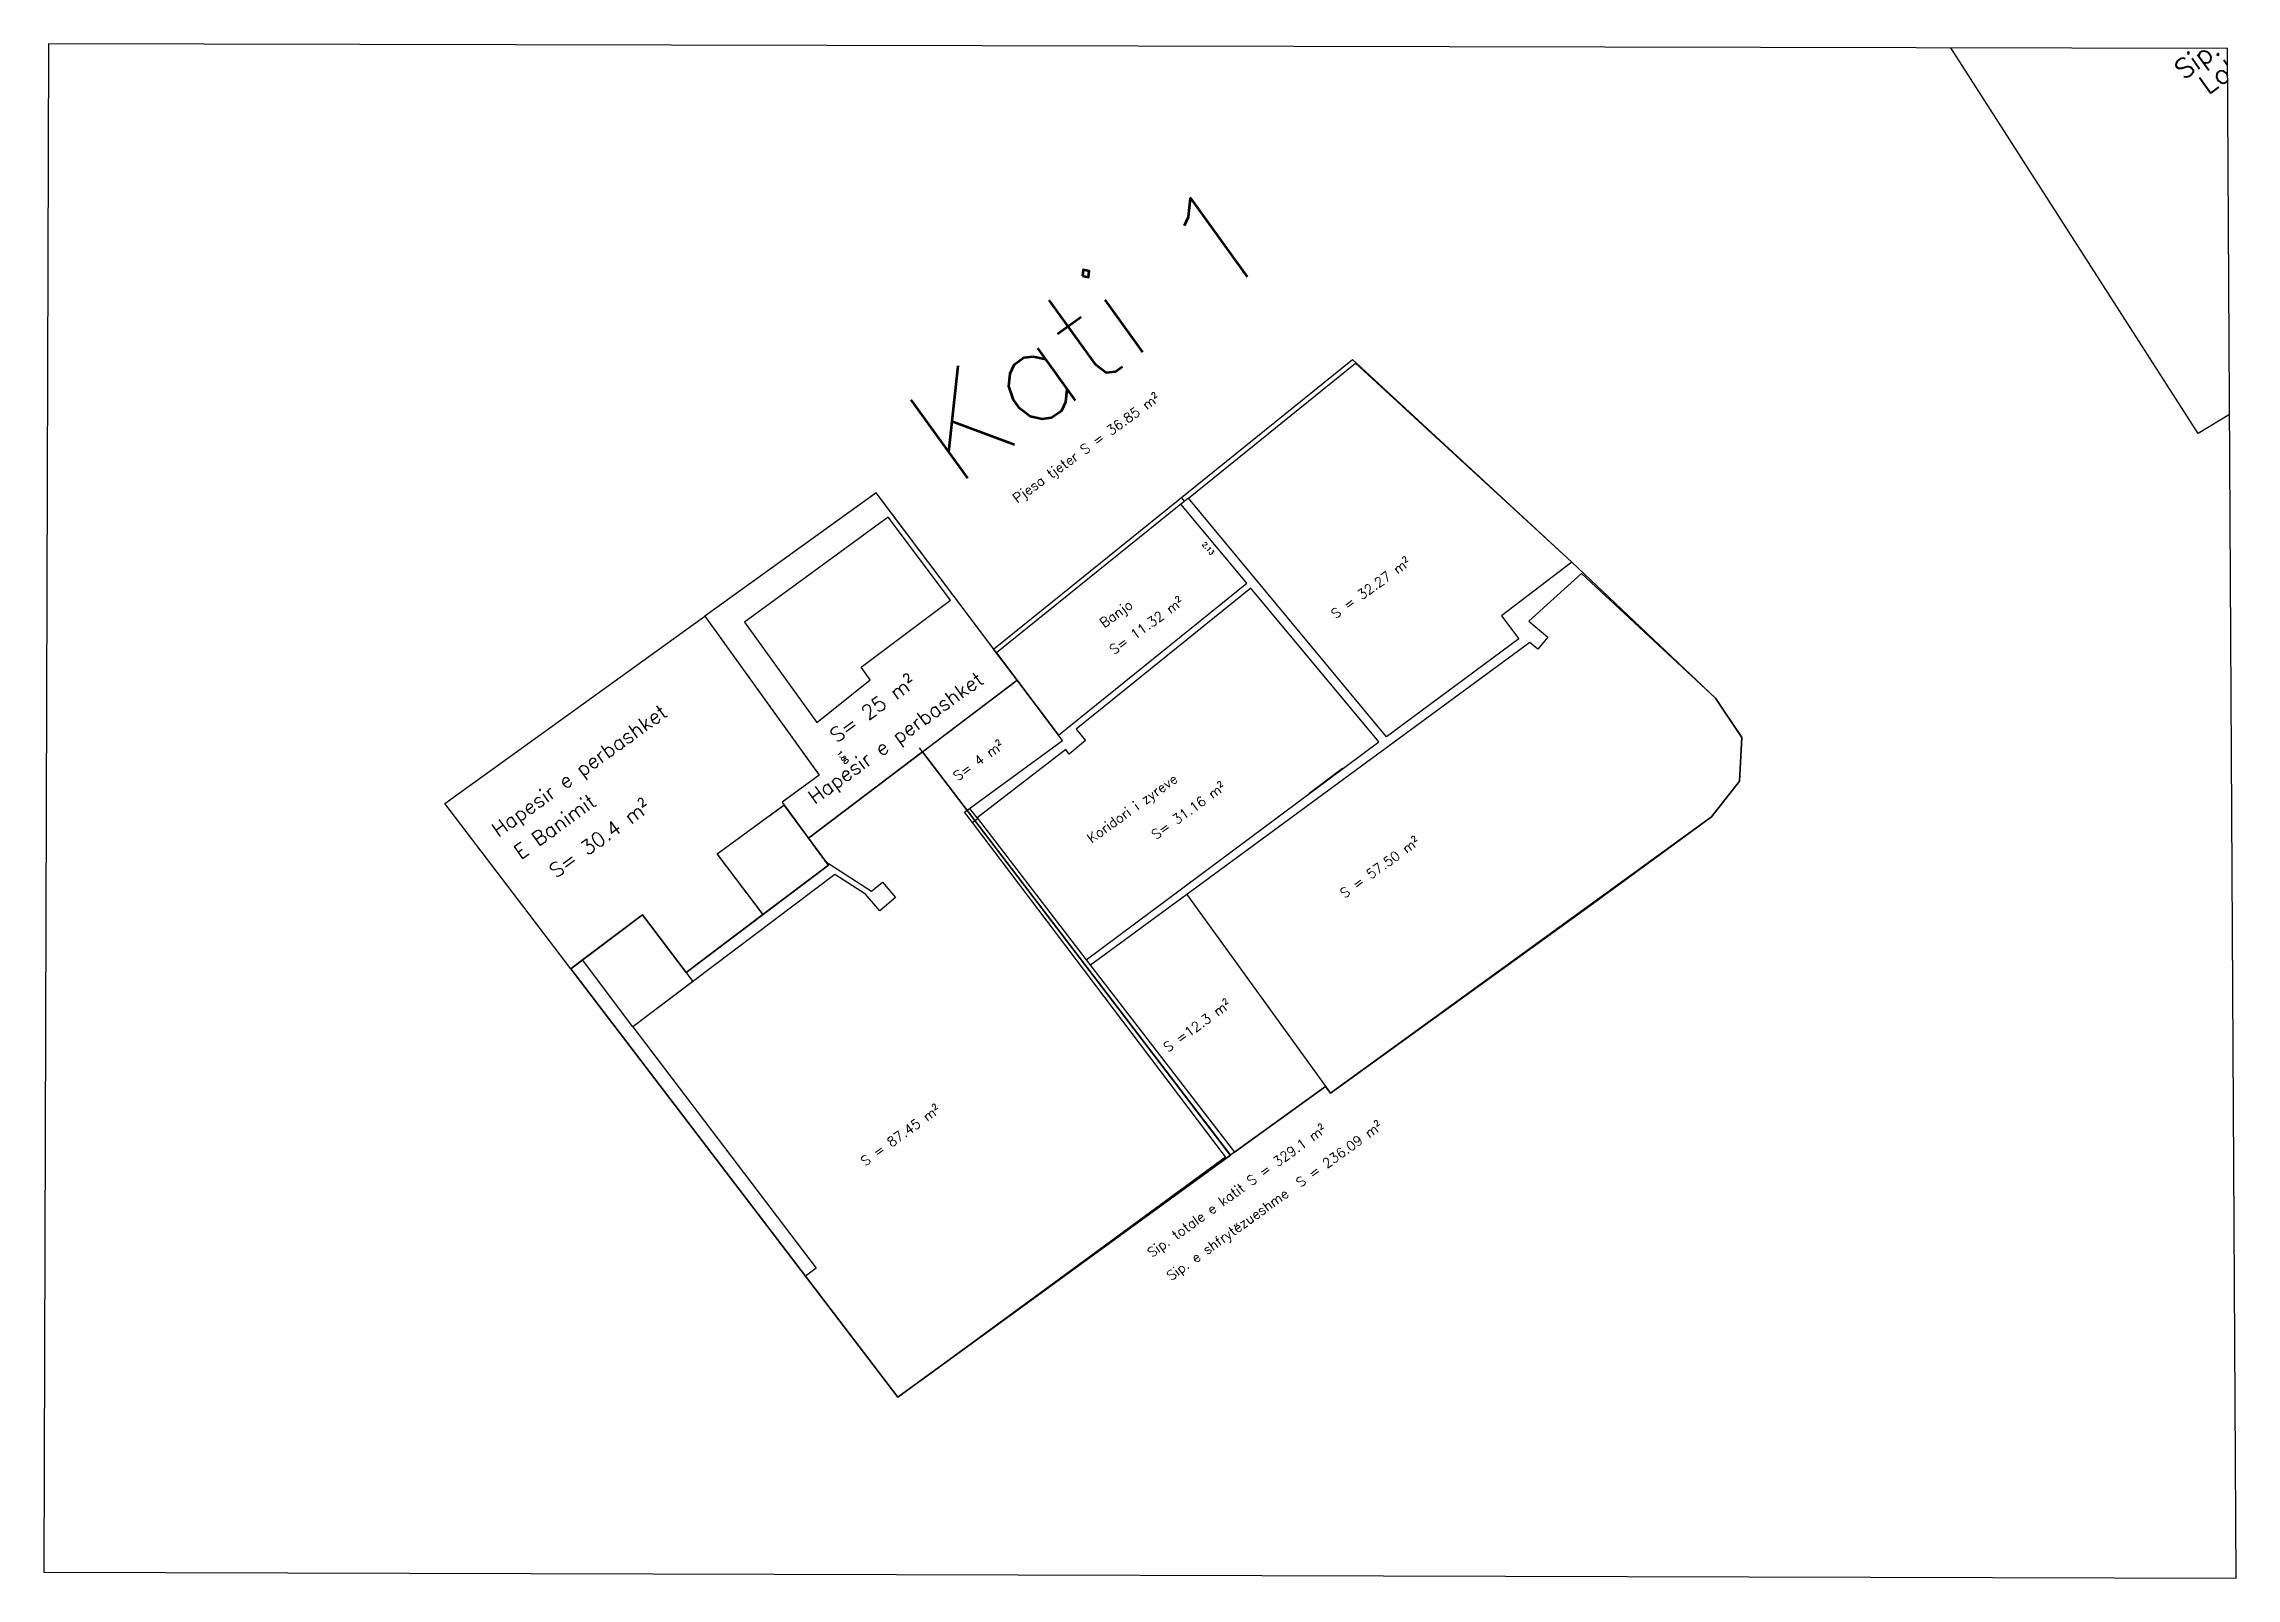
# Paper-space layout 'Layout1' of a CAD drawing. Header units: metres, sheet in millimetres. Extents: x -20 to 277, y -7 to 201.
# The model-space entities are those that its viewports show. They can reach past a viewport. Long polylines and large blocks are cut down to what shows.
import ezdxf

# ---------------------------------------------------------------- set-up
doc = ezdxf.new("R2010")
doc.units = ezdxf.units.M
doc.linetypes.add('CENTER', pattern=[2, 1.25, -0.25, 0.25, -0.25])
for name, color, linetype, lineweight in [('etazha1', 67, 'Continuous', 30), ('etazha2_banjo', 4, 'Continuous', 30), ('Lifti', 32, 'Continuous', 30), ('Shkalle_hapsire', 9, 'Continuous', 30)]:
    doc.layers.add(name, color=color, linetype=linetype, lineweight=lineweight)
doc.layers.add('etazha1_banjo', color=5, linetype='Continuous')
doc.layers.add('Etazha_label', color=1, linetype='Continuous')
doc.styles.get("Standard").update_dxf_attribs({"font": 'simplex.shx'})
doc.dimstyles.get("Standard").update_dxf_attribs({"dimtxt": 0.1, "dimasz": 0.18, "dimexe": 0.18, "dimexo": 0.0625, "dimgap": 0.09, "dimtad": 0, "dimzin": 0, "dimdsep": 46, "dimtxsty": 'Standard', "dimcen": 0.09, "dimse1": 1, "dimse2": 1, "dimsd1": 1, "dimsd2": 1, "dimadec": 0, "dimazin": 0, "dimtfac": 1, "dimtofl": 0, "dimtmove": 0, "dimatfit": 3, "dimfxl": 1, "dimtolj": 1, "dimtzin": 0, "dimarcsym": 0})

# ---------------------------------------------------------------- blocks, each defined once
blk = doc.blocks.new('*D105')
at = {"layer": 'Defpoints', "color": 0, "transparency": 16777216}
for p in [(588.419, 503.284), (588.573, 503.295, 81.576), (588.723, 501.175, 81.576)]:
    blk.add_point(p, dxfattribs=at)
at = {"color": 0, "transparency": 16777216, "insert": (588.494, 502.224), "char_height": 0.1, "attachment_point": 5, "rotation": 274.0559}
blk.add_mtext('\\A1;2.13', dxfattribs=at)
blk = doc.blocks.new('*D106')
at = {"layer": 'Defpoints', "color": 0, "transparency": 16777216}
for p in [(579.838, 504.029, 162.603), (579.881, 502.233, -0.268), (579.881, 502.233)]:
    blk.add_point(p, dxfattribs=at)
at = {"color": 0, "transparency": 16777216, "insert": (579.86, 503.131), "char_height": 0.1, "attachment_point": 5, "rotation": 271.366}
blk.add_mtext('\\A1;1.80', dxfattribs=at)

msp = doc.modelspace()

# ---------------------------------------------------------------- linework, layer by layer
at = {"color": 1, "elevation": -0.268, "flags": 128}
msp.add_lwpolyline([(579.251, 507.163), (579.248, 503.119), (578.3, 503.112), (578.299, 503.039), (576.582, 503.028), (576.617, 501.466), (574.636, 501.421), (574.602, 502.915), (573.053, 502.88), (572.753, 502.874), (572.635, 507.166), (579.251, 507.163)], dxfattribs=at)
at = {"color": 1, "linetype": 'CENTER', "elevation": 162.603, "flags": 128}
msp.add_lwpolyline([(583.705, 502.324), (583.611, 507.024), (583.608, 507.161), (579.251, 507.163), (579.248, 503.119), (578.3, 503.112), (578.299, 503.039), (576.582, 503.028), (576.617, 501.466), (578.31, 501.504), (578.308, 502.196), (583.705, 502.324)], dxfattribs=at)
at = {"color": 5, "flags": 128}
for points, elevation in [([(579.251, 507.163), (579.248, 503.119)], -0.268), ([(579.964, 504.036), (581.251, 504.101)], 162.603), ([(583.685, 503.127), (593.19, 503.648), (594.418, 497.604), (595.182, 493.597), (595.144, 492.62), (594.582, 491.914), (593.683, 491.656), (583.968, 491.628), (583.968, 491.799), (581.646, 491.796), (573.058, 491.754), (572.972, 494.893), (572.753, 502.874), (574.602, 502.915), (574.636, 501.421), (578.315, 501.504), (578.306, 502.196), (583.705, 502.324), (583.689, 503.128)], -0.268), ([(583.691, 503.028), (583.689, 503.128)], -0.268), ([(588.769, 503.306), (588.573, 503.295)], -0.268), ([(588.671, 503.3), (588.664, 503.4)], -0.268), ([(578.298, 503.039), (578.3, 503.039)], -0.268), ([(578.308, 502.196), (583.705, 502.324)], -0.268), ([(578.308, 502.196), (583.702, 502.324)], -0.268), ([(581.545, 491.824), (581.307, 500.483), (581.256, 502.366)], -0.268), ([(581.24, 500.481), (581.375, 500.485)], -0.268), ([(581.307, 500.483), (581.3, 500.745)], -0.268), ([(581.374, 500.502), (581.366, 500.746)], 81.308), ([(581.49, 496.809), (581.495, 496.665)], -0.268)]:
    msp.add_lwpolyline(points, dxfattribs=dict(at, elevation=elevation))
at = {"color": 2, "flags": 128}
for points, elevation in [([(607.057, 503.303), (608.967, 503.183), (608.873, 501.678), (610.865, 501.553), (612.544, 501.447), (612.573, 501.832), (618.05, 501.585), (618.377, 506.737), (627.192, 506.431), (627.244, 505.929), (628.665, 492.087), (628.601, 491.217), (627.939, 490.472), (627.027, 490.277), (617.421, 491.107), (617.373, 491.345), (606.455, 492.209), (607.057, 503.303)], 89.964), ([(578.306, 502.196), (583.705, 502.324)], 162.603)]:
    msp.add_lwpolyline(points, dxfattribs=dict(at, elevation=elevation))
at = {"color": 2, "lineweight": 30, "elevation": 89.964, "flags": 128}
msp.add_lwpolyline([(607.264, 507.122), (607.057, 503.303), (608.967, 503.183), (608.873, 501.678), (610.852, 501.553), (610.95, 503.113), (612.661, 502.978), (612.663, 502.978), (612.669, 503.05), (613.622, 503.005), (613.823, 506.894), (607.264, 507.122)], dxfattribs=at)
at = {"color": 1, "lineweight": 35, "elevation": 89.964, "flags": 128}
msp.add_lwpolyline([(618.377, 506.737), (618.05, 501.585), (612.573, 501.832), (612.544, 501.447), (610.865, 501.553), (610.95, 503.113), (612.661, 502.978), (612.663, 502.978), (612.669, 503.05), (613.622, 503.005), (613.823, 506.894), (618.377, 506.737)], dxfattribs=at)
at = {"color": 3, "lineweight": 35, "elevation": -0.268, "flags": 128}
msp.add_lwpolyline([(578.306, 502.196), (581.258, 502.266), (581.307, 500.485), (581.546, 491.795), (573.058, 491.754), (572.972, 494.893), (572.753, 502.874), (574.602, 502.915), (574.636, 501.421), (576.617, 501.466), (578.315, 501.504), (578.306, 502.196)], dxfattribs=at)
at = {"elevation": -0.268, "flags": 128}
msp.add_lwpolyline([(587.226, 496.907), (588.092, 496.921)], dxfattribs=at)
at = {"layer": 'etazha1', "color": 2, "flags": 128}
for points, elevation in [([(583.608, 507.161), (579.251, 507.163), (579.248, 503.119), (578.3, 503.112), (578.309, 501.599), (578.722, 500.548), (579.014, 500.569), (579.05, 500.153), (578.626, 500.115), (578.586, 500.571), (578.311, 501.269), (573.088, 501.151), (573.244, 494.901), (572.972, 494.893), (573.058, 491.754), (581.445, 491.824), (581.24, 500.481), (581.234, 500.745), (583.737, 500.763), (583.733, 500.902)], -0.268), ([(588.769, 503.306), (593.196, 503.548), (593.625, 501.46), (594.418, 497.604), (592.594, 497.557), (592.602, 496.964), (589.205, 496.92)], -0.268), ([(581.374, 500.502), (581.49, 496.809), (589.02, 496.927), (588.73, 501.045), (584.105, 500.787), (584.122, 500.485), (583.689, 500.457), (583.685, 500.575)], 81.308)]:
    msp.add_lwpolyline(points, close=True, dxfattribs=dict(at, elevation=elevation))
at = {"layer": 'etazha1', "elevation": 81.308, "flags": 128}
msp.add_lwpolyline([(581.374, 500.502), (581.49, 496.809), (589.02, 496.927), (588.73, 501.045), (584.105, 500.787), (584.122, 500.485), (583.689, 500.457), (583.685, 500.575)], close=True, dxfattribs=at)
at = {"layer": 'etazha1', "color": 2, "flags": 128}
msp.add_lwpolyline([(593.486, 497.195), (592.987, 497.141), (593.111, 496.64), (592.799, 496.557), (592.744, 496.766), (583.961, 496.687), (583.968, 491.628), (590.574, 491.637), (593.683, 491.656), (594.582, 491.914), (595.144, 492.62), (595.182, 493.597), (594.441, 497.299)], close=True, dxfattribs=at)
at = {"layer": 'etazha1', "color": 2, "elevation": -0.268, "flags": 128}
for points in [[(581.49, 496.809), (581.646, 491.796)], [(581.646, 491.796), (583.968, 491.799)]]:
    msp.add_lwpolyline(points, dxfattribs=at)
at = {"layer": 'etazha1', "flags": 128}
for points, elevation in [([(587.226, 496.907), (588.095, 496.921)], 162.603), ([(583.961, 496.687), (581.495, 496.665)], -0.268)]:
    msp.add_lwpolyline(points, dxfattribs=dict(at, elevation=elevation))
at = {"layer": 'etazha1_banjo', "elevation": -0.268, "flags": 128}
msp.add_lwpolyline([(583.691, 503.028), (583.733, 500.902), (588.723, 501.175), (588.573, 503.295)], close=True, dxfattribs=at)
at = {"layer": 'etazha2_banjo', "flags": 128}
for points, elevation in [([(607.309, 501.554), (607.42, 503.28), (608.967, 503.183), (608.859, 501.456)], 89.964), ([(573.088, 501.151), (573.053, 502.88), (574.602, 502.915), (574.641, 501.186)], -0.268)]:
    msp.add_lwpolyline(points, close=True, dxfattribs=dict(at, elevation=elevation))
at = {"layer": 'Lifti', "flags": 128}
for points, elevation in [([(612.661, 502.978), (610.95, 503.113), (610.852, 501.553), (612.547, 501.447)], 89.964), ([(578.298, 503.039), (576.582, 503.028), (576.617, 501.466), (578.315, 501.504)], -0.268)]:
    msp.add_lwpolyline(points, close=True, dxfattribs=dict(at, elevation=elevation))
at = {"layer": 'Shkalle_hapsire', "elevation": 162.603, "flags": 128}
msp.add_lwpolyline([(583.554, 504.468), (583.511, 506.607), (579.841, 506.586), (579.838, 504.029), (581.251, 504.101), (581.255, 504.422)], close=True, dxfattribs=at)

# ---------------------------------------------------------------- texts
at = {"layer": 'Etazha_label', "attachment_point": 1}
for s, width, insert, char_height in [('Kati 2', 15.31368, (611.101, 510.079), 2), ('Kati 1', 15.31368, (584.965, 508.304), 2), ('Hapesir e perbashket', 8.47649, (573.117, 506.242), 0.3), ('Hapesir e perbashket', 8.47649, (607.748, 506.216), 0.3), ('E Banimit', 8.47649, (573.224, 505.604), 0.3), ('Pjesa tjeter S = 36.85 m²', 15.31368, (585.84, 505.48), 0.2), ('Per banim', 8.47649, (607.627, 505.495), 0.3), ('S= 30.4 m²', 8.47649, (573.585, 504.86), 0.3), ('S= 28.53 m²', 8.47649, (607.645, 504.929), 0.3), ('S= 25 m²', 8.47649, (579.917, 503.741), 0.3), ('Hapesir e perbashket', 4.87683, (578.809, 502.976), 0.3), ('Banjo', 15.31368, (585.789, 502.342), 0.2), ('S= 11.32 m²', 15.31368, (585.629, 501.776), 0.2), ('S= 4 m²', 15.31368, (581.488, 501.544), 0.2), (' S = 32.27 m²', 15.31368, (589.635, 499.703), 0.2), ('Koridori i zyreve', 15.31368, (582.981, 498.887), 0.2), ('Sip. totale e katit S = 329.1 m²', 15.31368, (610.47, 498.697), 0.4), ('S= 31.16 m²', 15.31368, (584.101, 498.171), 0.2), ('Lokali S = 273.04 m²', 15.31368, (610.708, 498.153), 0.4), (' S = 87.45 m²', 15.31368, (575.156, 496.21), 0.2), (' S = 57.50 m²', 15.31368, (586.415, 494.915), 0.2), (' S =12.3 m²', 15.31368, (581.598, 494.466), 0.2), ('Sip. totale e katit S = 329.1 m²', 15.31368, (578.99, 491.223), 0.2), ('Sip. e shfrytëzueshme  S = 236.09 m²', 15.31368, (579.033, 490.602), 0.2)]:
    msp.add_mtext_dynamic_manual_height_columns(s, width=width, gutter_width=1, heights=[0], dxfattribs=dict(at, insert=insert, char_height=char_height))

# ---------------------------------------------------------------- dimensions: what is measured, and where the dimension line sits
at = {"color": 5}
for p1, p2, distance, picture, middle in [((579.838, 504.029, 162.603), (579.881, 502.233, -0.268), 0, '*D106', (579.86, 503.131)), ((588.723, 501.175, -0.268), (588.573, 503.295, -0.268), 0.155, '*D105', (588.494, 502.224, -81.844))]:
    dim = msp.add_aligned_dim(p1=p1, p2=p2, distance=distance, dimstyle='Standard', dxfattribs=at)
    dim.commit()
    dim.dimension.update_dxf_attribs({"geometry": picture, "text_midpoint": middle})

psp = doc.layouts.get("Layout1")

# ---------------------------------------------------------------- linework, layer by layer
psp.add_lwpolyline([(-19.56, -6.06), (277.29, -6.87), (276.12, 200.3), (-18.93, 200.93)], close=True)

# ---------------------------------------------------------------- viewports
at = {"layer": '0', "view_target_point": (370776.427, 310629.57), "view_twist_angle": 35.77219828}
vp = psp.add_viewport(center=(128.87, 97.03), size=(296.85, 207.7988), view_center_point=(-119063.186, -468025.044), view_height=31.66979, dxfattribs=at)
vp.dxf.flags = 0x10000  # cut along an outline
vp.dxf.clipping_boundary_handle = psp.add_lwpolyline([(-19.56, -6.06), (277.29, -6.87), (276.12, 200.3), (-18.93, 200.93)], format="xyb", close=True, dxfattribs={"invisible": 1}).dxf.handle

doc.saveas('drawing.dxf')
